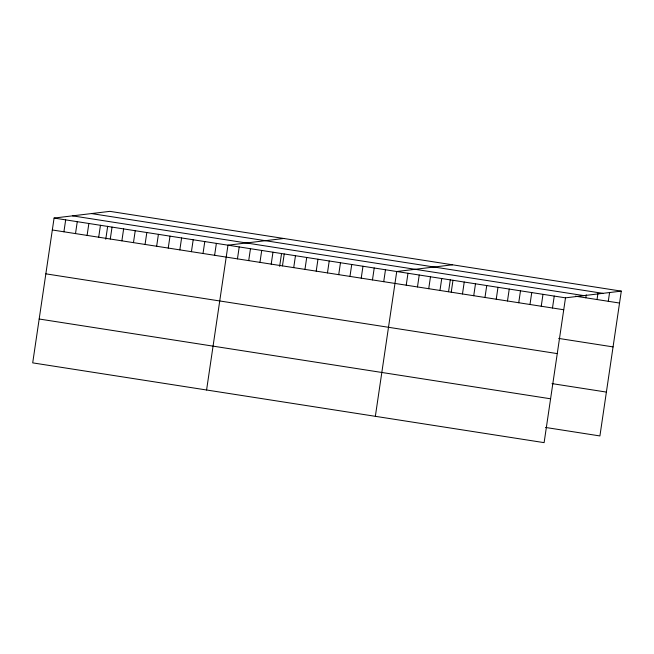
<?xml version="1.0" encoding="UTF-8"?>
<svg xmlns="http://www.w3.org/2000/svg" width="654" height="654" viewBox="0 0 654 654"><rect width="100%" height="100%" fill="white"/><g stroke="black" fill="none" stroke-linecap="round" stroke-linejoin="round"><path stroke-width="0.98" d="M621.3 291.128L109.888 211.356L54.086 218.06L32.7 362.872L544.112 442.644L565.497 297.84L621.3 291.128L599.914 435.94L545.534 427.454M63.912 231.794L65.678 219.875M75.504 233.601L77.27 221.681M87.096 235.407L88.862 223.488M98.689 237.214L100.454 225.295M105.768 239.225L107.681 226.268M110.281 239.021L112.047 227.102M121.873 240.836L123.639 228.916M133.465 242.642L135.231 230.723M145.057 244.449L146.823 232.53M156.649 246.256L158.415 234.336M168.242 248.062L170.007 236.143M179.834 249.877L181.599 237.958M191.426 251.684L193.192 239.765M203.018 253.49L204.784 241.571M214.61 255.297L216.376 243.378M206.582 389.997L227.968 245.185L283.762 238.481M237.451 258.861L239.217 246.942M248.708 260.619L250.466 248.7M259.957 262.368L261.714 250.449M271.206 264.126L272.971 252.207M279.65 266.341L281.563 253.392M282.463 265.884L284.22 253.965M293.711 267.641L295.469 255.714M304.96 269.391L306.718 257.472M316.209 271.148L317.975 259.229M327.466 272.906L329.224 260.979M338.715 274.655L340.472 262.736M349.964 276.413L351.729 264.494M361.221 278.171L362.978 266.252M372.469 279.92L374.227 268.001M383.718 281.678L385.476 269.759M375.347 416.32L396.733 271.516L452.535 264.805M406.224 285.185L407.982 273.266M417.473 286.942L419.23 275.023M428.722 288.7L430.487 276.781M439.979 290.45L441.736 278.53M448.562 291.676L450.328 279.716M451.227 292.207L452.985 280.288M462.476 293.965L464.234 282.046M473.725 295.722L475.491 283.795M484.982 297.472L486.739 285.553M496.231 299.23L497.988 287.31M507.479 300.987L509.245 289.068M518.736 302.737L520.494 290.817M529.985 304.494L531.743 292.575M541.234 306.252L542.992 294.333M552.483 308.001L554.249 296.082M585.788 297.783L586.229 294.807M597.037 299.54L597.919 293.581M608.285 301.298L609.61 292.354M91.47 213.572L602.882 293.344M72.496 215.853L583.916 295.624M575.471 296.18L619.542 303.047M54.086 218.06L565.497 297.84M52.32 229.979L563.74 309.759M558.688 338.42L613.068 346.906M45.845 273.838L557.265 353.61M552.009 383.604L606.389 392.081M39.175 319.013L550.586 398.793"/></g></svg>
